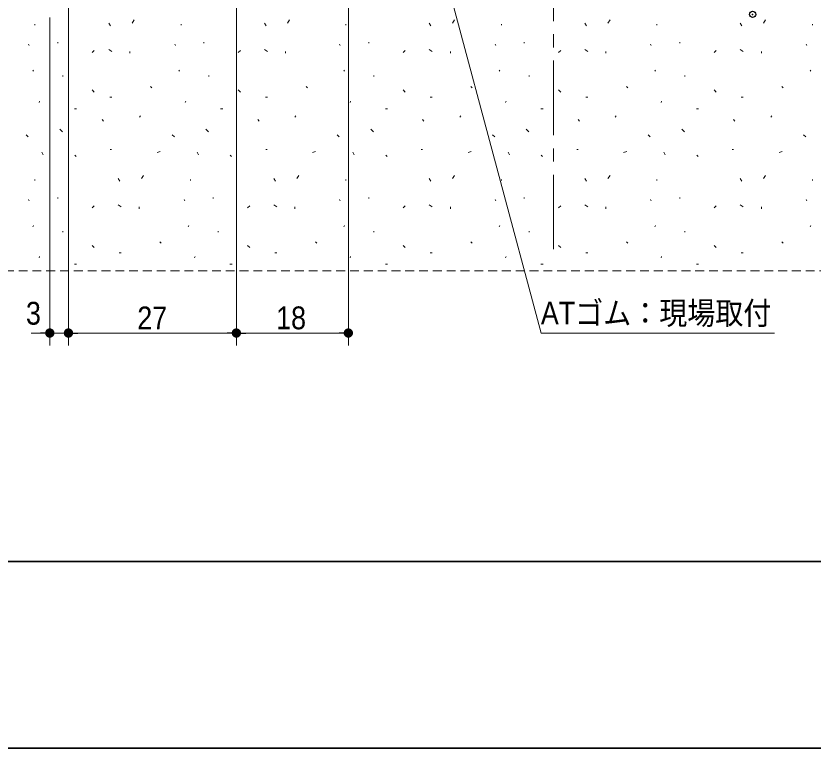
# Model space of a CAD drawing. Units: millimetres, scale not verified. Extents: x -606 to 606, y -304 to 304.
# Drawn here: x -232.2 to -104, y -277 to -159.2 of the extents above; entities that cross this region are included whole.
import ezdxf
from ezdxf.enums import TextEntityAlignment as Align

# ---------------------------------------------------------------- set-up
doc = ezdxf.new("R2010")
doc.units = ezdxf.units.MM
doc.header["$LTSCALE"] = 2
doc.header["$PDMODE"] = 32
doc.header["$PDSIZE"] = 1
doc.linetypes.add('USER1', pattern=[9.172222, 5.997222, -1.058333, 1.058333, -1.058333])
doc.linetypes.add('USER2', pattern=[1.11, 0.71, -0.4])
for name, color, linetype, lineweight in [('0-0_2寸法-3', 7, 'Continuous', 15), ('0-1_1図面枠', 7, 'Continuous', 20), ('0-2_3一般', 7, 'Continuous', 15), ('0-3_2寸法-1', 7, 'Continuous', 15), ('0-4_0', 7, 'Continuous', 25)]:
    doc.layers.add(name, color=color, linetype=linetype, lineweight=lineweight)
doc.layers.add('0-5_Defpoints', color=7, linetype='Continuous')
doc.styles.add('ＭＳ Ｐゴシック', font='')
doc.styles.get('ＭＳ Ｐゴシック').set_extended_font_data('MS PGothic')

# ---------------------------------------------------------------- blocks, each defined once
blk = doc.blocks.new('グループ-2')
at = {"layer": '0-1_1図面枠', "lineweight": 35}
blk.add_line((-800, -494), (800, -494), dxfattribs=at)
blk.add_lwpolyline([(-800, 554), (800, 554), (800, -554), (-800, -554)], close=True, dxfattribs=at)
blk = doc.blocks.new('図面枠')
at = {"layer": '0-1_1図面枠'}
blk.add_blockref('グループ-2', (0, 0), dxfattribs=at)
blk = doc.blocks.new('グループ-10')
at = {"layer": '0-2_3一般'}
for p, q in [((-69.538, -320.779), (-68.869, -319.775)), ((-19.538, -320.779), (-18.869, -319.775)), ((33.462, -320.779), (34.131, -319.775)), ((83.462, -320.779), (84.131, -319.775)), ((133.462, -320.779), (134.131, -319.775)), ((-100.798, -321.449), (-100.798, -321.114)), ((-77.006, -320.779), (-76.433, -321.64)), ((-53.798, -321.449), (-53.798, -321.114)), ((-27.006, -320.779), (-26.433, -321.64)), ((-0.798, -321.449), (-0.798, -321.114)), ((25.994, -320.779), (26.567, -321.64)), ((49.202, -321.449), (49.202, -321.114)), ((75.994, -320.779), (76.567, -321.64)), ((99.202, -321.449), (99.202, -321.114)), ((125.994, -320.779), (126.567, -321.64)), ((149.202, -321.449), (149.202, -321.114)), ((-102.807, -327.577), (-102.583, -328.026)), ((-93.43, -326.907), (-93.43, -327.242)), ((-55.807, -327.577), (-55.583, -328.026)), ((-46.43, -326.907), (-46.43, -327.242)), ((-2.807, -327.577), (-2.583, -328.026)), ((6.57, -326.907), (6.57, -327.242)), ((47.193, -327.577), (47.417, -328.026)), ((56.57, -326.907), (56.57, -327.242)), ((97.193, -327.577), (97.417, -328.026)), ((106.57, -326.907), (106.57, -327.242)), ((147.193, -327.577), (147.417, -328.026)), ((-82.379, -330.256), (-81.709, -329.587)), ((-76.001, -329.922), (-77.006, -329.252)), ((-70.208, -329.922), (-70.208, -330.511)), ((-35.379, -330.256), (-34.709, -329.587)), ((-26.001, -329.922), (-27.006, -329.252)), ((-20.208, -329.922), (-20.208, -330.511)), ((17.621, -330.256), (18.291, -329.587)), ((26.999, -329.922), (25.994, -329.252)), ((32.792, -329.922), (32.792, -330.511)), ((67.621, -330.256), (68.291, -329.587)), ((76.999, -329.922), (75.994, -329.252)), ((82.792, -329.922), (82.792, -330.511)), ((117.621, -330.256), (118.291, -329.587)), ((126.999, -329.922), (125.994, -329.252)), ((132.792, -329.922), (132.792, -330.511)), ((-101.468, -336.285), (-101.28, -335.91)), ((-91.833, -338.015), (-91.833, -337.68)), ((-54.468, -336.285), (-54.28, -335.91)), ((-44.833, -338.015), (-44.833, -337.68)), ((-1.468, -336.285), (-1.28, -335.91)), ((8.167, -338.015), (8.167, -337.68)), ((48.532, -336.285), (48.72, -335.91)), ((58.167, -338.015), (58.167, -337.68)), ((98.532, -336.285), (98.72, -335.91)), ((108.167, -338.015), (108.167, -337.68)), ((148.532, -336.285), (148.72, -335.91)), ((-82.379, -342.313), (-81.709, -342.983)), ((-63.158, -341.612), (-63.586, -341.184)), ((-35.379, -342.313), (-34.709, -342.983)), ((-13.158, -341.612), (-13.586, -341.184)), ((17.621, -342.313), (18.291, -342.983)), ((39.842, -341.612), (39.414, -341.184)), ((67.621, -342.313), (68.291, -342.983)), ((89.842, -341.612), (89.414, -341.184)), ((117.621, -342.313), (118.291, -342.983)), ((139.842, -341.612), (139.414, -341.184)), ((-99.459, -346.332), (-99.306, -345.874)), ((-76.671, -344.657), (-76.001, -344.657)), ((-52.459, -346.332), (-52.306, -345.874)), ((-26.671, -344.657), (-26.001, -344.657)), ((0.541, -346.332), (0.694, -345.874)), ((26.329, -344.657), (26.999, -344.657)), ((50.541, -346.332), (50.694, -345.874)), ((76.329, -344.657), (76.999, -344.657)), ((100.541, -346.332), (100.694, -345.874)), ((126.329, -344.657), (126.999, -344.657)), ((-88.072, -348.341), (-87.402, -348.341)), ((-41.072, -348.341), (-40.402, -348.341)), ((11.928, -348.341), (12.598, -348.341)), ((61.928, -348.341), (62.598, -348.341)), ((111.928, -348.341), (112.598, -348.341)), ((-67.194, -351.02), (-66.859, -350.685)), ((-17.194, -351.02), (-16.859, -350.685)), ((35.806, -351.02), (36.141, -350.685)), ((85.806, -351.02), (86.141, -350.685)), ((135.806, -351.02), (136.141, -350.685)), ((-79.146, -351.866), (-78.708, -352.305)), ((-29.146, -351.866), (-28.708, -352.305)), ((23.854, -351.866), (24.292, -352.305)), ((73.854, -351.866), (74.292, -352.305)), ((123.854, -351.866), (124.292, -352.305)), ((-92.801, -354.934), (-91.924, -355.811)), ((-45.801, -354.934), (-44.924, -355.811)), ((7.199, -354.934), (8.076, -355.811)), ((57.199, -354.934), (58.076, -355.811)), ((107.199, -354.934), (108.076, -355.811)), ((-103.604, -356.692), (-102.934, -357.361)), ((-56.604, -356.692), (-55.934, -357.361)), ((-3.604, -356.692), (-2.934, -357.361)), ((46.396, -356.692), (47.066, -357.361)), ((96.396, -356.692), (97.066, -357.361)), ((146.396, -356.692), (147.066, -357.361)), ((-98.605, -362.287), (-98.167, -363.163)), ((-87.979, -363.262), (-87.541, -363.7)), ((-76.584, -361.508), (-76.146, -361.508)), ((-60.51, -362.072), (-61.515, -362.407)), ((-48.605, -362.287), (-48.167, -363.163)), ((-37.979, -363.262), (-37.541, -363.7)), ((-26.584, -361.508), (-26.146, -361.508)), ((-10.51, -362.072), (-11.515, -362.407)), ((1.395, -362.287), (1.833, -363.163)), ((12.021, -363.262), (12.459, -363.7)), ((23.416, -361.508), (23.854, -361.508)), ((39.49, -362.072), (38.485, -362.407)), ((51.395, -362.287), (51.833, -363.163)), ((62.021, -363.262), (62.459, -363.7)), ((73.416, -361.508), (73.854, -361.508)), ((89.49, -362.072), (88.485, -362.407)), ((101.395, -362.287), (101.833, -363.163)), ((112.021, -363.262), (112.459, -363.7)), ((123.416, -361.508), (123.854, -361.508)), ((139.49, -362.072), (138.485, -362.407)), ((-100.798, -371.449), (-100.798, -371.114)), ((-74.006, -370.779), (-73.433, -371.64)), ((-66.538, -370.779), (-65.869, -369.775)), ((-50.798, -371.449), (-50.798, -371.114)), ((-24.006, -370.779), (-23.433, -371.64)), ((-16.538, -370.779), (-15.869, -369.775)), ((-0.798, -371.449), (-0.798, -371.114)), ((25.994, -370.779), (26.567, -371.64)), ((33.462, -370.779), (34.131, -369.775)), ((49.202, -371.449), (49.202, -371.114)), ((75.994, -370.779), (76.567, -371.64)), ((83.462, -370.779), (84.131, -369.775)), ((99.202, -371.449), (99.202, -371.114)), ((125.994, -370.779), (126.567, -371.64)), ((133.462, -370.779), (134.131, -369.775)), ((149.202, -371.449), (149.202, -371.114)), ((-102.807, -377.577), (-102.583, -378.026)), ((-93.43, -376.907), (-93.43, -377.242)), ((-73.001, -379.922), (-74.006, -379.252)), ((-52.807, -377.577), (-52.583, -378.026)), ((-43.43, -376.907), (-43.43, -377.242)), ((-23.001, -379.922), (-24.006, -379.252)), ((-2.807, -377.577), (-2.583, -378.026)), ((6.57, -376.907), (6.57, -377.242)), ((26.999, -379.922), (25.994, -379.252)), ((47.193, -377.577), (47.417, -378.026)), ((56.57, -376.907), (56.57, -377.242)), ((76.999, -379.922), (75.994, -379.252)), ((97.193, -377.577), (97.417, -378.026)), ((106.57, -376.907), (106.57, -377.242)), ((126.999, -379.922), (125.994, -379.252)), ((147.193, -377.577), (147.417, -378.026)), ((-82.379, -380.256), (-81.709, -379.587)), ((-67.208, -379.922), (-67.208, -380.511)), ((-32.379, -380.256), (-31.709, -379.587)), ((-17.208, -379.922), (-17.208, -380.511)), ((17.621, -380.256), (18.291, -379.587)), ((32.792, -379.922), (32.792, -380.511)), ((67.621, -380.256), (68.291, -379.587)), ((82.792, -379.922), (82.792, -380.511)), ((117.621, -380.256), (118.291, -379.587)), ((132.792, -379.922), (132.792, -380.511)), ((-101.468, -386.285), (-101.28, -385.91)), ((-51.468, -386.285), (-51.28, -385.91)), ((-1.468, -386.285), (-1.28, -385.91)), ((48.532, -386.285), (48.72, -385.91)), ((98.532, -386.285), (98.72, -385.91)), ((148.532, -386.285), (148.72, -385.91)), ((-91.833, -388.015), (-91.833, -387.68)), ((-41.833, -388.015), (-41.833, -387.68)), ((8.167, -388.015), (8.167, -387.68)), ((58.167, -388.015), (58.167, -387.68)), ((108.167, -388.015), (108.167, -387.68)), ((-60.158, -391.612), (-60.586, -391.184)), ((-10.158, -391.612), (-10.586, -391.184)), ((39.842, -391.612), (39.414, -391.184)), ((89.842, -391.612), (89.414, -391.184)), ((139.842, -391.612), (139.414, -391.184)), ((-82.379, -392.313), (-81.709, -392.983)), ((-73.671, -394.657), (-73.001, -394.657)), ((-32.379, -392.313), (-31.709, -392.983)), ((-23.671, -394.657), (-23.001, -394.657)), ((17.621, -392.313), (18.291, -392.983)), ((26.329, -394.657), (26.999, -394.657)), ((67.621, -392.313), (68.291, -392.983)), ((76.329, -394.657), (76.999, -394.657)), ((117.621, -392.313), (118.291, -392.983)), ((126.329, -394.657), (126.999, -394.657)), ((-99.459, -396.332), (-99.306, -395.874)), ((-49.459, -396.332), (-49.306, -395.874)), ((0.541, -396.332), (0.694, -395.874)), ((50.541, -396.332), (50.694, -395.874)), ((100.541, -396.332), (100.694, -395.874)), ((-88.072, -398.341), (-87.402, -398.341)), ((-38.072, -398.341), (-37.402, -398.341)), ((11.928, -398.341), (12.598, -398.341)), ((61.928, -398.341), (62.598, -398.341)), ((111.928, -398.341), (112.598, -398.341))]:
    blk.add_line(p, q, dxfattribs=at)
blk = doc.blocks.new('_Dot')
at = {"layer": '0-4_0'}
blk.add_line((-1, 0), (-2, 0), dxfattribs=at)
for points in [[(0, 0), (-1, 0), (-0.992, 0.125)], [(0, 0), (-0.992, -0.125), (-1, 0)], [(0, 0), (-0.992, 0.125), (-0.969, 0.249)], [(0, 0), (-0.969, -0.249), (-0.992, -0.125)], [(0, 0), (-0.969, 0.249), (-0.93, 0.368)], [(0, 0), (-0.93, -0.368), (-0.969, -0.249)], [(0, 0), (-0.93, 0.368), (-0.876, 0.482)], [(0, 0), (-0.876, -0.482), (-0.93, -0.368)], [(0, 0), (-0.876, 0.482), (-0.809, 0.588)], [(0, 0), (-0.809, -0.588), (-0.876, -0.482)], [(0, 0), (-0.809, 0.588), (-0.729, 0.685)], [(0, 0), (-0.729, -0.685), (-0.809, -0.588)], [(0, 0), (-0.729, 0.685), (-0.637, 0.771)], [(0, 0), (-0.637, -0.771), (-0.729, -0.685)], [(0, 0), (-0.637, 0.771), (-0.536, 0.844)], [(0, 0), (-0.536, -0.844), (-0.637, -0.771)], [(0, 0), (-0.536, 0.844), (-0.426, 0.905)], [(0, 0), (-0.426, -0.905), (-0.536, -0.844)], [(0, 0), (-0.426, 0.905), (-0.309, 0.951)], [(0, 0), (-0.309, -0.951), (-0.426, -0.905)], [(0, 0), (-0.309, 0.951), (-0.187, 0.982)], [(0, 0), (-0.187, -0.982), (-0.309, -0.951)], [(0, 0), (-0.187, 0.982), (-0.063, 0.998)], [(0, 0), (-0.063, -0.998), (-0.187, -0.982)], [(0, 0), (-0.063, 0.998), (0.063, 0.998)], [(0, 0), (0.063, -0.998), (-0.063, -0.998)], [(0, 0), (0.063, 0.998), (0.187, 0.982)], [(0, 0), (0.187, 0.982), (0.309, 0.951)], [(0, 0), (0.309, 0.951), (0.426, 0.905)], [(0, 0), (0.426, 0.905), (0.536, 0.844)], [(0, 0), (0.536, 0.844), (0.637, 0.771)], [(0, 0), (0.637, 0.771), (0.729, 0.685)], [(0, 0), (0.729, 0.685), (0.809, 0.588)], [(0, 0), (0.809, 0.588), (0.876, 0.482)], [(0, 0), (0.876, 0.482), (0.93, 0.368)], [(0, 0), (0.93, 0.368), (0.969, 0.249)], [(0, 0), (0.969, 0.249), (0.992, 0.125)], [(0, 0), (0.992, 0.125), (1, 0)], [(0, 0), (0.187, -0.982), (0.063, -0.998)], [(0, 0), (0.309, -0.951), (0.187, -0.982)], [(0, 0), (0.426, -0.905), (0.309, -0.951)], [(0, 0), (0.536, -0.844), (0.426, -0.905)], [(0, 0), (0.637, -0.771), (0.536, -0.844)], [(0, 0), (0.729, -0.685), (0.637, -0.771)], [(0, 0), (0.809, -0.588), (0.729, -0.685)], [(0, 0), (0.876, -0.482), (0.809, -0.588)], [(0, 0), (0.93, -0.368), (0.876, -0.482)], [(0, 0), (0.969, -0.249), (0.93, -0.368)], [(0, 0), (0.992, -0.125), (0.969, -0.249)], [(0, 0), (1, 0), (0.992, -0.125)]]:
    blk.add_solid(points, dxfattribs=at)

msp = doc.modelspace()

# ---------------------------------------------------------------- linework, layer by layer
at = {"layer": '0-0_2寸法-3'}
msp.add_lwpolyline([(-169.13, -130.432), (-147.743, -210.248), (-110.258, -210.248)], dxfattribs=at)
at = {"layer": '0-2_3一般', "linetype": 'USER1'}
msp.add_line((-145.75, -196.775), (-145.75, 236.484), dxfattribs=at)
at = {"layer": '0-2_3一般', "linetype": 'USER2'}
msp.add_lwpolyline([(-331.649, -137), (-331.649, -200.248), (15.598, -200.248)], dxfattribs=at)
at = {"layer": '0-3_2寸法-1'}
for p, q in [((-178.75, -129.4), (-178.75, -212.248)), ((-223.75, -136), (-223.75, -212.248)), ((-223.75, -136), (-223.75, -212.248)), ((-196.75, -156), (-196.75, -212.248)), ((-196.75, -156), (-196.75, -212.248)), ((-226.75, -159.5), (-226.75, -212.248)), ((-228.251, -210.248), (-229.751, -210.248)), ((-223.75, -210.248), (-226.75, -210.248)), ((-198.251, -210.248), (-222.249, -210.248)), ((-222.249, -210.248), (-220.749, -210.248)), ((-180.251, -210.248), (-195.249, -210.248))]:
    msp.add_line(p, q, dxfattribs=at)
at = {"layer": '0-5_Defpoints'}
for p in [(-113.75, -159), (-226.75, -210.248), (-223.75, -210.248), (-196.75, -210.248)]:
    msp.add_point(p, dxfattribs=at)

# ---------------------------------------------------------------- block references
at = {"layer": '0-1_1図面枠', "xscale": 0.5, "yscale": 0.5}
msp.add_blockref('図面枠', (-178.75, 0), dxfattribs=at)
at = {"layer": '0-2_3一般', "xscale": 0.5, "yscale": 0.5}
msp.add_blockref('グループ-10', (-178.75, 0), dxfattribs=at)
at = {"layer": '0-3_2寸法-1', "xscale": 0.7503418, "yscale": 0.7503418}
for p in [(-226.75, -210.248), (-196.75, -210.248), (-178.75, -210.248)]:
    msp.add_blockref('_Dot', p, dxfattribs=at)
at = {"layer": '0-3_2寸法-1', "xscale": 0.7503418, "yscale": 0.7503418, "rotation": 180}
for p in [(-223.75, -210.248), (-223.75, -210.248), (-196.75, -210.248)]:
    msp.add_blockref('_Dot', p, dxfattribs=at)

# ---------------------------------------------------------------- texts
at = {"layer": '0-0_2寸法-3', "style": 'ＭＳ Ｐゴシック', "width": 0.9}
msp.add_text('ATゴム：現場取付', height=3.669, dxfattribs=at).set_placement((-147.801, -209.973), align=Align.BOTTOM_LEFT)
at = {"layer": '0-3_2寸法-1', "style": 'ＭＳ Ｐゴシック', "width": 0.9}
for s, p in [('3', (-230.58, -210)), ('27', (-212.68, -210.753)), ('18', (-190.353, -210.744))]:
    msp.add_text(s, height=3.666, dxfattribs=at).set_placement(p, align=Align.BOTTOM_LEFT)

doc.saveas('drawing.dxf')
